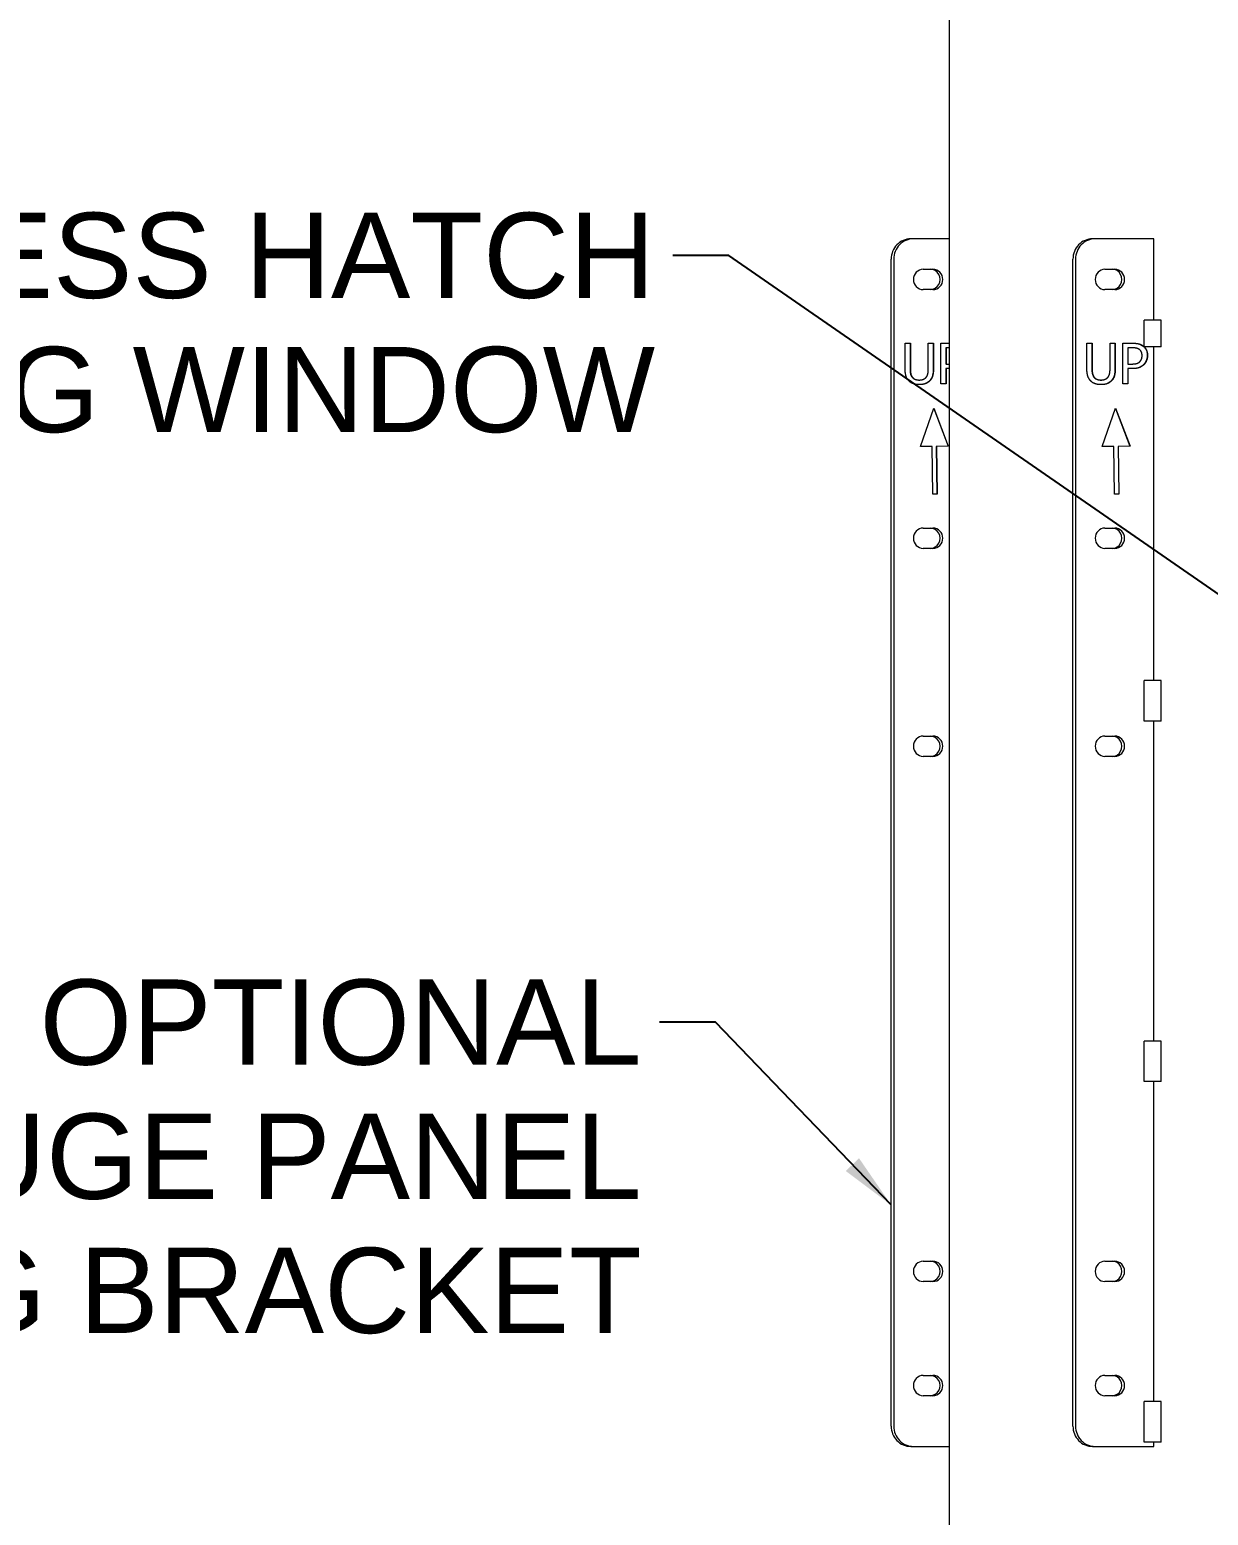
# Model space of a CAD drawing. Header units: inches. Extents: x 17 to 469, y 7 to 301.
# Drawn here: x 185.51 to 214.54, y 91.58 to 128.18 of the extents above; entities that cross this region are included whole.
import ezdxf

# ---------------------------------------------------------------- set-up
doc = ezdxf.new("R2010")
doc.units = ezdxf.units.IN
doc.header["$LTSCALE"] = 14
doc.header["$MEASUREMENT"] = 0
doc.layers.add('Symbol (ANSI)', color=7, linetype='Continuous', lineweight=25)
doc.layers.add('Visible (ANSI)', color=7, linetype='Continuous', lineweight=50)
doc.styles.add('MEMCOR Medium', font='arial.ttf')
doc.dimstyles.new('Default (ANSI)$7', dxfattribs={"dimscale": 14, "dimtxt": 0.15, "dimasz": 0.098425, "dimexe": 0.125, "dimexo": 0.0625, "dimgap": 0.031496, "dimtad": 0, "dimtih": 1, "dimtoh": 1, "dimdec": 4, "dimrnd": 1e-08, "dimzin": 3, "dimdsep": 46, "dimlunit": 5, "dimtxsty": 'MEMCOR Medium', "dimcen": 0.09, "dimdle": 0.393701, "dimclrd": 256, "dimclre": 256, "dimclrt": 256, "dimadec": 0, "dimazin": 1, "dimtfac": 0.8, "dimtofl": 0, "dimtmove": 0, "dimatfit": 3, "dimfxl": 1, "dimfrac": 1, "dimtolj": 1, "dimtzin": 4, "dimlwd": -1, "dimlwe": -1, "dimarcsym": 0})

msp = doc.modelspace()

# ---------------------------------------------------------------- linework, layer by layer
at = {"layer": 'Visible (ANSI)', "linetype": 'Continuous', "lineweight": 18}
for p, q in [((208.160469, 77.457895), (208.160469, 129.026895)), ((207.273767, 123.026895), (207.209063, 123.026895)), ((208.160469, 123.026895), (207.273767, 123.026895)), ((211.751248, 123.026895), (211.686543, 123.026895)), ((213.200136, 123.026895), (211.751248, 123.026895)), ((213.200136, 121.023929), (213.200136, 123.026895)), ((206.7261, 93.776895), (206.7261, 122.526895)), ((206.790804, 122.526895), (206.790804, 93.776895)), ((207.515249, 122.276895), (207.75673, 122.276895)), ((211.20358, 93.776895), (211.20358, 122.526895)), ((211.268285, 122.526895), (211.268285, 93.776895)), ((211.992729, 122.276895), (212.234211, 122.276895)), ((207.75673, 121.776895), (207.515249, 121.776895)), ((212.234211, 121.776895), (211.992729, 121.776895)), ((213.381303, 121.023929), (212.958655, 121.023929)), ((212.958655, 120.367371), (212.958655, 121.023929)), ((213.381303, 120.367371), (213.381303, 121.023929)), ((207.070091, 119.832738), (207.070091, 120.456725)), ((207.070091, 120.456725), (207.198464, 120.456725)), ((207.191993, 120.456725), (207.191993, 119.832738)), ((207.198464, 120.456725), (207.198464, 119.832738)), ((207.640723, 119.829497), (207.640723, 120.456725)), ((207.640723, 120.456725), (207.769096, 120.456725)), ((207.762625, 120.456725), (207.762625, 119.832738)), ((207.769096, 120.456725), (207.769096, 119.832738)), ((207.953044, 119.456725), (207.953044, 120.456725)), ((207.953044, 120.456725), (208.160469, 120.456725)), ((211.547572, 119.832738), (211.547572, 120.456725)), ((211.547572, 120.456725), (211.675944, 120.456725)), ((211.669474, 120.456725), (211.669474, 119.832738)), ((211.675944, 120.456725), (211.675944, 119.832738)), ((212.118204, 119.829497), (212.118204, 120.456725)), ((212.118204, 120.456725), (212.246576, 120.456725)), ((212.240106, 120.456725), (212.240106, 119.832738)), ((212.246576, 120.456725), (212.246576, 119.832738)), ((212.430525, 119.456725), (212.430525, 120.456725)), ((212.430525, 120.456725), (212.67318, 120.456725)), ((208.081417, 120.341652), (208.074947, 120.341652)), ((208.074947, 120.341652), (208.074947, 119.942949)), ((208.081417, 120.341652), (208.081417, 119.942949)), ((208.160469, 120.341652), (208.081417, 120.341652)), ((212.558897, 120.341652), (212.552427, 120.341652)), ((212.552427, 120.341652), (212.552427, 119.942949)), ((212.558897, 120.341652), (212.558897, 119.942949)), ((212.665353, 120.341652), (212.558897, 120.341652)), ((213.381303, 120.367371), (212.958655, 120.367371)), ((213.200136, 112.143929), (213.200136, 120.367371)), ((208.081417, 119.942949), (208.074947, 119.942949)), ((208.081417, 119.829497), (208.074947, 119.829497)), ((208.074947, 119.829497), (208.074947, 119.456725)), ((208.081417, 119.942949), (208.160469, 119.942949)), ((208.160469, 119.829497), (208.081417, 119.829497)), ((208.081417, 119.829497), (208.081417, 119.456725)), ((212.558897, 119.942949), (212.552427, 119.942949)), ((212.558897, 119.829497), (212.552427, 119.829497)), ((212.552427, 119.829497), (212.552427, 119.456725)), ((212.558897, 119.942949), (212.646567, 119.942949)), ((212.667701, 119.829497), (212.558897, 119.829497)), ((212.558897, 119.829497), (212.558897, 119.456725)), ((207.419202, 119.549108), (207.412732, 119.549108)), ((208.081417, 119.456725), (207.953044, 119.456725)), ((211.896682, 119.549108), (211.890212, 119.549108)), ((212.558897, 119.456725), (212.430525, 119.456725)), ((207.448204, 117.907352), (207.7769, 118.859556)), ((207.773817, 118.850624), (208.127298, 117.918628)), ((207.7769, 118.859556), (208.133768, 117.918628)), ((211.925684, 117.907352), (212.254381, 118.859556)), ((212.251297, 118.850624), (212.604778, 117.918628)), ((212.254381, 118.859556), (212.611249, 117.918628)), ((207.734284, 117.912853), (207.448204, 117.907352)), ((207.727814, 117.912853), (207.448247, 117.907477)), ((207.734284, 117.912853), (207.727814, 117.912853)), ((207.749485, 116.736949), (207.734284, 117.912853)), ((208.127298, 117.918628), (207.837243, 117.914435)), ((207.837243, 117.914435), (207.854394, 116.740607)), ((207.843714, 117.914435), (207.837243, 117.914435)), ((208.133768, 117.918628), (207.843714, 117.914435)), ((207.843714, 117.914435), (207.860865, 116.740607)), ((208.133768, 117.918628), (208.127298, 117.918628)), ((212.211765, 117.912853), (211.925684, 117.907352)), ((212.205294, 117.912853), (211.925727, 117.907477)), ((212.211765, 117.912853), (212.205294, 117.912853)), ((212.226966, 116.736949), (212.211765, 117.912853)), ((212.604778, 117.918628), (212.314724, 117.914435)), ((212.314724, 117.914435), (212.331875, 116.740607)), ((212.321194, 117.914435), (212.314724, 117.914435)), ((212.611249, 117.918628), (212.321194, 117.914435)), ((212.321194, 117.914435), (212.338345, 116.740607)), ((212.611249, 117.918628), (212.604778, 117.918628)), ((207.854394, 116.740607), (207.749482, 116.737162)), ((207.860865, 116.740607), (207.749485, 116.736949)), ((207.860865, 116.740607), (207.854394, 116.740607)), ((212.331875, 116.740607), (212.226963, 116.737162)), ((212.338345, 116.740607), (212.226966, 116.736949)), ((212.338345, 116.740607), (212.331875, 116.740607)), ((207.515249, 115.901895), (207.75673, 115.901895)), ((211.992729, 115.901895), (212.234211, 115.901895)), ((207.75673, 115.401895), (207.515249, 115.401895)), ((212.234211, 115.401895), (211.992729, 115.401895)), ((213.381303, 112.143929), (212.958655, 112.143929)), ((212.958655, 111.143929), (212.958655, 112.143929)), ((213.381303, 111.143929), (213.381303, 112.143929)), ((213.381303, 111.143929), (212.958655, 111.143929)), ((213.200136, 103.263929), (213.200136, 111.143929)), ((207.515249, 110.776895), (207.75673, 110.776895)), ((211.992729, 110.776895), (212.234211, 110.776895)), ((207.75673, 110.276895), (207.515249, 110.276895)), ((212.234211, 110.276895), (211.992729, 110.276895)), ((213.381303, 103.263929), (212.958655, 103.263929)), ((212.958655, 102.263929), (212.958655, 103.263929)), ((213.381303, 102.263929), (213.381303, 103.263929)), ((213.381303, 102.263929), (212.958655, 102.263929)), ((213.200136, 94.383929), (213.200136, 102.263929)), ((207.515249, 97.839395), (207.75673, 97.839395)), ((211.992729, 97.839395), (212.234211, 97.839395)), ((207.75673, 97.339395), (207.515249, 97.339395)), ((212.234211, 97.339395), (211.992729, 97.339395)), ((207.515249, 95.026895), (207.75673, 95.026895)), ((211.992729, 95.026895), (212.234211, 95.026895)), ((207.75673, 94.526895), (207.515249, 94.526895)), ((212.234211, 94.526895), (211.992729, 94.526895)), ((213.381303, 94.383929), (212.958655, 94.383929)), ((212.958655, 93.383929), (212.958655, 94.383929)), ((213.381303, 93.383929), (213.381303, 94.383929)), ((213.381303, 93.383929), (212.958655, 93.383929)), ((213.200136, 93.276895), (213.200136, 93.383929)), ((207.209063, 93.276895), (207.273767, 93.276895)), ((207.273767, 93.276895), (208.160469, 93.276895)), ((211.686543, 93.276895), (211.751248, 93.276895)), ((211.751248, 93.276895), (213.200136, 93.276895))]:
    msp.add_line(p, q, dxfattribs=at)
for centre, major_axis, start_param, end_param in [((207.209063, 122.526895), (0, 0.5), 0, 1.570796327), ((207.273767, 122.526895), (0, 0.5), 0, 1.570796327), ((211.686543, 122.526895), (0, 0.5), 0, 1.570796327), ((211.751248, 122.526895), (0, 0.5), 0, 1.570796327), ((207.515249, 122.026895), (0, -0.25), 3.141592654, 6.283185307), ((207.692025, 122.026895), (0, -0.25), 0, 3.141592654), ((207.75673, 122.026895), (0, 0.25), 3.141592654, 6.283185307), ((211.992729, 122.026895), (0, -0.25), 3.141592654, 6.283185307), ((212.169506, 122.026895), (0, -0.25), 0, 3.141592654), ((212.234211, 122.026895), (0, 0.25), 3.141592654, 6.283185307), ((207.515249, 115.651895), (0, -0.25), 3.141592654, 6.283185307), ((207.692025, 115.651895), (0, -0.25), 0, 3.141592654), ((207.75673, 115.651895), (0, 0.25), 3.141592654, 6.283185307), ((211.992729, 115.651895), (0, -0.25), 3.141592654, 6.283185307), ((212.169506, 115.651895), (0, -0.25), 0, 3.141592654), ((212.234211, 115.651895), (0, 0.25), 3.141592654, 6.283185307), ((207.515249, 110.526895), (0, -0.25), 3.141592654, 6.283185307), ((207.692025, 110.526895), (0, -0.25), 0, 3.141592654), ((207.75673, 110.526895), (0, 0.25), 3.141592654, 6.283185307), ((211.992729, 110.526895), (0, -0.25), 3.141592654, 6.283185307), ((212.169506, 110.526895), (0, -0.25), 0, 3.141592654), ((212.234211, 110.526895), (0, 0.25), 3.141592654, 6.283185307), ((207.515249, 97.589395), (0, -0.25), 3.141592654, 6.283185307), ((207.692025, 97.589395), (0, -0.25), 0, 3.141592654), ((207.75673, 97.589395), (0, 0.25), 3.141592654, 6.283185307), ((211.992729, 97.589395), (0, -0.25), 3.141592654, 6.283185307), ((212.169506, 97.589395), (0, -0.25), 0, 3.141592654), ((212.234211, 97.589395), (0, 0.25), 3.141592654, 6.283185307), ((207.515249, 94.776895), (0, -0.25), 3.141592654, 6.283185307), ((207.692025, 94.776895), (0, -0.25), 0, 3.141592654), ((207.75673, 94.776895), (0, 0.25), 3.141592654, 6.283185307), ((211.992729, 94.776895), (0, -0.25), 3.141592654, 6.283185307), ((212.169506, 94.776895), (0, -0.25), 0, 3.141592654), ((212.234211, 94.776895), (0, 0.25), 3.141592654, 6.283185307), ((207.209063, 93.776895), (0, -0.5), 4.71238898, 6.283185307), ((207.273767, 93.776895), (0, -0.5), 4.71238898, 6.283185307), ((211.686543, 93.776895), (0, -0.5), 4.71238898, 6.283185307), ((211.751248, 93.776895), (0, -0.5), 4.71238898, 6.283185307)]:
    msp.add_ellipse(centre, major_axis=major_axis, ratio=0.965925826, start_param=start_param, end_param=end_param, dxfattribs=at)
for points, knots in [([(212.66671, 120.456725), (212.705709, 120.456725), (212.76515, 120.454493), (212.854403, 120.431558), (212.888691, 120.416521), (212.919541, 120.394327)], [-0.7255066345, -0.7255066345, -0.7255066345, -0.7255066345, -0.2963664951, -0.2963664951, 0, 0, 0, 0]), ([(212.919541, 120.394327), (212.94071, 120.379399), (212.959569, 120.361811), (212.988726, 120.324982), (213.003744, 120.302422), (213.029314, 120.235992), (213.034607, 120.195401), (213.034607, 120.155267)], [-0.8444770711, -0.8444770711, -0.8444770711, -0.8444770711, -0.5445297246, -0.5445297246, -0.3058237555, -0.3058237555, 0, 0, 0, 0]), ([(213.034607, 120.155267), (213.034607, 120.131583), (213.032374, 120.108112), (213.021668, 120.055464), (213.013055, 120.033051), (212.992995, 119.986689), (212.974336, 119.957855), (212.950069, 119.933224)], [-0.4807015504, -0.4807015504, -0.4807015504, -0.4807015504, -0.3871149581, -0.3871149581, -0.2680978808, -0.2680978808, 0, 0, 0, 0]), ([(207.191993, 119.832738), (207.191993, 119.767079), (207.197616, 119.731122), (207.207019, 119.683303), (207.217556, 119.655949), (207.23348, 119.630955)], [-0.371862003, -0.371862003, -0.371862003, -0.371862003, -0.2281453177, -0.2281453177, 0, 0, 0, 0]), ([(207.762625, 119.832738), (207.762625, 119.792791), (207.760397, 119.751655), (207.746439, 119.65921), (207.734647, 119.628491), (207.715093, 119.582111), (207.695529, 119.553009), (207.67026, 119.528038)], [-0.467674705, -0.467674705, -0.467674705, -0.467674705, -0.3856132751, -0.3856132751, -0.275578199, -0.275578199, 0, 0, 0, 0]), ([(211.669474, 119.832738), (211.669474, 119.767079), (211.675096, 119.731122), (211.6845, 119.683303), (211.695037, 119.655949), (211.71096, 119.630955)], [-0.371862003, -0.371862003, -0.371862003, -0.371862003, -0.2281453177, -0.2281453177, 0, 0, 0, 0]), ([(212.240106, 119.832738), (212.240106, 119.792791), (212.237877, 119.751655), (212.223919, 119.65921), (212.212127, 119.628491), (212.192573, 119.582111), (212.173009, 119.553009), (212.14774, 119.528038)], [-0.467674705, -0.467674705, -0.467674705, -0.467674705, -0.3856132751, -0.3856132751, -0.275578199, -0.275578199, 0, 0, 0, 0]), ([(212.950069, 119.933224), (212.933434, 119.916272), (212.915279, 119.901298), (212.875582, 119.875219), (212.854423, 119.864453), (212.808001, 119.846396), (212.756822, 119.829497), (212.661231, 119.829497)], [-2.121990443, -2.121990443, -2.121990443, -2.121990443, -1.442842816, -1.442842816, -0.754099623, -0.754099623, 0, 0, 0, 0]), ([(207.23348, 119.630955), (207.242511, 119.616788), (207.253349, 119.60431), (207.281869, 119.580387), (207.29757, 119.572375), (207.341542, 119.553684), (207.377853, 119.549108), (207.412732, 119.549108)], [-0.4545311978, -0.4545311978, -0.4545311978, -0.4545311978, -0.3744036195, -0.3744036195, -0.2751501522, -0.2751501522, 0, 0, 0, 0]), ([(207.67026, 119.528038), (207.655041, 119.512549), (207.638434, 119.498861), (207.602269, 119.475358), (207.583125, 119.465817), (207.538263, 119.449145), (207.493086, 119.436031), (207.416053, 119.435664)], [-1.621814164, -1.621814164, -1.621814164, -1.621814164, -1.122952591, -1.122952591, -0.623679835, -0.623679835, -0.008784792, -0.008784792, -0.008784792, -0.008784792]), ([(211.71096, 119.630955), (211.719992, 119.616788), (211.73083, 119.60431), (211.759349, 119.580387), (211.77505, 119.572375), (211.819023, 119.553684), (211.855333, 119.549108), (211.890212, 119.549108)], [-0.4545311978, -0.4545311978, -0.4545311978, -0.4545311978, -0.3744036195, -0.3744036195, -0.2751501522, -0.2751501522, 0, 0, 0, 0]), ([(212.14774, 119.528038), (212.132521, 119.512549), (212.115914, 119.498861), (212.079749, 119.475358), (212.060605, 119.465817), (212.015743, 119.449145), (211.970566, 119.436031), (211.893533, 119.435664)], [-1.621814164, -1.621814164, -1.621814164, -1.621814164, -1.122952591, -1.122952591, -0.623679835, -0.623679835, -0.008784792, -0.008784792, -0.008784792, -0.008784792])]:
    msp.add_open_spline(points, degree=3, knots=knots, dxfattribs=at)
for points in [[(212.67318, 120.456725), (212.759284, 120.456725), (212.879829, 120.427552), (212.926012, 120.394327)], [(212.83756, 120.303565), (212.807032, 120.324635), (212.725625, 120.341652), (212.665353, 120.341652)], [(212.907226, 120.151215), (212.907226, 120.203079), (212.872784, 120.279254), (212.83756, 120.303565)], [(212.852432, 120.002917), (212.881395, 120.0329), (212.907226, 120.103403), (212.907226, 120.151215)], [(212.926012, 120.394327), (212.980022, 120.356239), (213.041078, 120.238735), (213.041078, 120.155267)], [(213.041078, 120.155267), (213.041078, 120.090437), (212.99646, 119.973743), (212.956539, 119.933224)], [(207.162457, 119.528038), (207.111577, 119.579902), (207.070091, 119.725769), (207.070091, 119.832738)], [(207.198464, 119.832738), (207.198464, 119.763046), (207.215685, 119.669043), (207.23995, 119.630955)], [(207.599237, 119.630955), (207.623502, 119.669043), (207.640723, 119.762236), (207.640723, 119.829497)], [(207.769096, 119.832738), (207.769096, 119.7282), (207.728392, 119.579092), (207.67673, 119.528038)], [(211.639937, 119.528038), (211.589058, 119.579902), (211.547572, 119.725769), (211.547572, 119.832738)], [(211.675944, 119.832738), (211.675944, 119.763046), (211.693165, 119.669043), (211.71743, 119.630955)], [(212.076717, 119.630955), (212.100983, 119.669043), (212.118204, 119.762236), (212.118204, 119.829497)], [(212.246576, 119.832738), (212.246576, 119.7282), (212.205873, 119.579092), (212.15421, 119.528038)], [(212.646567, 119.942949), (212.724843, 119.942949), (212.821122, 119.968881), (212.852432, 120.002917)], [(212.956539, 119.933224), (212.906443, 119.882171), (212.771025, 119.829497), (212.667701, 119.829497)], [(207.419202, 119.435656), (207.333881, 119.435656), (207.207074, 119.481847), (207.162457, 119.528038)], [(207.23995, 119.630955), (207.265781, 119.590437), (207.355016, 119.549108), (207.419202, 119.549108)], [(207.419202, 119.549108), (207.479475, 119.549108), (207.573406, 119.590437), (207.599237, 119.630955)], [(207.67673, 119.528038), (207.630547, 119.481036), (207.508437, 119.435656), (207.419202, 119.435656)], [(211.896682, 119.435656), (211.811362, 119.435656), (211.684555, 119.481847), (211.639937, 119.528038)], [(211.71743, 119.630955), (211.743262, 119.590437), (211.832496, 119.549108), (211.896682, 119.549108)], [(211.896682, 119.549108), (211.956955, 119.549108), (212.050886, 119.590437), (212.076717, 119.630955)], [(212.15421, 119.528038), (212.108028, 119.481036), (211.985917, 119.435656), (211.896682, 119.435656)]]:
    msp.add_open_spline(points, degree=2, dxfattribs=at)

# ---------------------------------------------------------------- texts
at = {"layer": 'Symbol (ANSI)', "char_height": 2.10000007, "attachment_point": 3, "line_spacing_factor": 0.944221, "style": 'MEMCOR Medium'}
for s, insert, width in [('\\fArial|b0|i0;12in [304.8mm] ACCESS HATCH\\P\\fArial|b0|i0;W/ 6in [152.4mm] VIEWING WINDOW', (200.910318, 123.670193), 50.2015264), ('\\fArial|b0|i0;OPTIONAL\\P\\fArial|b0|i0;PROGRAMMER/GAUGE PANEL\\P\\fArial|b0|i0;MOUNTING BRACKET', (200.580871, 104.781356), 43.53498662)]:
    msp.add_mtext(s, dxfattribs=dict(at, insert=insert, width=width))

# ---------------------------------------------------------------- leaders
at = {"layer": 'Symbol (ANSI)', "annotation_type": 0, "has_hookline": 1, "hookline_direction": 1}
for points, text_width in [([(222.544136, 108.902877), (202.729215, 122.620193), (201.351263, 122.620193)], 50.134995), ([(206.7261, 99.224869), (202.399769, 103.731356), (201.021816, 103.731356)], 43.193248)]:
    msp.add_leader(points, dimstyle='Default (ANSI)$7', override={"dimtad": 0}, dxfattribs=dict(at, text_width=text_width))

doc.saveas('drawing.dxf')
